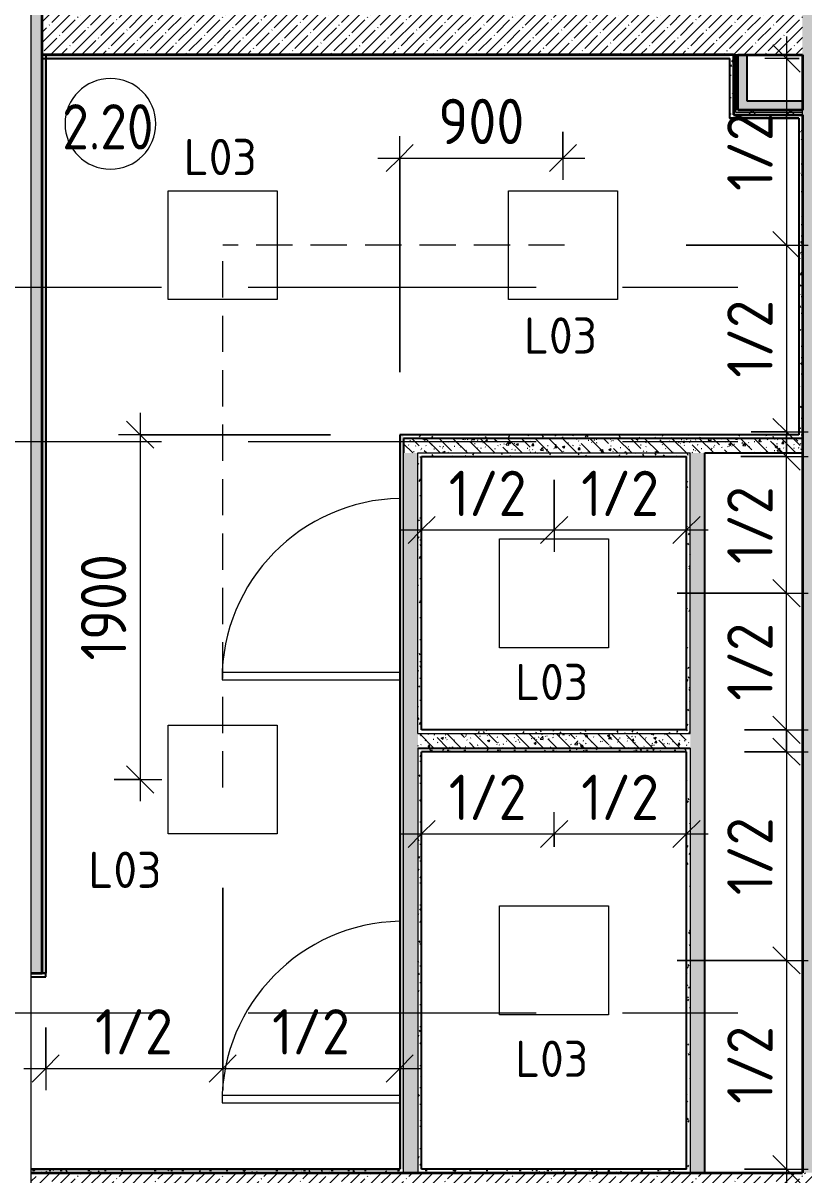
# Model space of a CAD drawing. Header units: millimetres. Extents: x 81094 to 272713, y -8553 to 29000.
# Drawn here: x 84865 to 89169, y 17257 to 23605 of the extents above; entities that cross this region are included whole.
import ezdxf

# ---------------------------------------------------------------- set-up
doc = ezdxf.new("R2010")
doc.units = ezdxf.units.MM
doc.linetypes.add('ADSK_Штрих_ш2 п1', pattern=[300, 200, -100])
doc.linetypes.add('Осевая', pattern=[3175, 635, -476.25, 1587.5, -476.25])
for name, color, linetype, lineweight in [('A-ANNO-DIMS', 7, 'Continuous', 9), ('A-ANNO-DIMS-100', 7, 'Continuous', 9), ('A-AREA-IDEN', 7, 'Continuous', 9), ('A-DETL-1', 7, 'ADSK_Штрих_ш2 п1', 9), ('A-DETL-GENF', 7, 'Continuous', 9), ('A-DOOR', 7, 'Continuous', 9), ('A-DOOR-1', 7, 'Continuous', 13), ('A-WALL', 7, 'Continuous', 9), ('E-LITE-EQPM-IDEN', 7, 'Continuous', 9), ('I-WALL', 7, 'Continuous', 9), ('Оси', 7, 'Continuous', 9), ('Оси-2', 7, 'Осевая', 9)]:
    doc.layers.add(name, color=color, linetype=linetype, lineweight=lineweight)
for name, color, linetype, lineweight, true_color in [('A-ANNO-NOTE', 1, 'Continuous', 9, 0xff0000), ('A-WALL-1', 7, 'Continuous', 35, 0x3c3c3c), ('A-WALL-3', 7, 'Continuous', 25, 0x3c3c3c), ('A-WALL-FNSH-2', 7, 'Continuous', 13, 0x3c3c3c)]:
    doc.layers.add(name, color=color, linetype=linetype, lineweight=lineweight, true_color=true_color)
doc.styles.add('GOST Common', font='GOST_Common.ttf', dxfattribs={"height": 200})
doc.styles.add('GOST Common_1', font='GOST_Common.ttf', dxfattribs={"width": 0.9, "height": 250})
doc.styles.add('ISOCPEUR', font='isocpeur.ttf', dxfattribs={"width": 0.9, "height": 250})
doc.dimstyles.new('ISO-2_5_0_9К_БОЛЬШОЙ', dxfattribs={"dimscale": 304.8, "dimtxt": 248.995294, "dimasz": 0.492126, "dimexe": 0.393701, "dimexo": 0.984252, "dimgap": 0, "dimtad": 1, "dimdec": 0, "dimrnd": 10, "dimzin": 0, "dimdsep": 46, "dimtxsty": 'ISOCPEUR', "dimblk1": 'OBLIQUE', "dimblk2": 'OBLIQUE', "dimsah": 1, "dimcen": 0.09, "dimdle": 0.393701, "dimazin": 0, "dimtfac": 1, "dimtdec": 4, "dimtix": 1, "dimtmove": 0, "dimatfit": 3, "dimfxl": 1, "dimtvp": 1, "dimtolj": 1, "dimtzin": 0, "dimarcsym": 2})
pattern_1 = [(45, (0, 0), (-57.024626, 57.024626), []), (45, (57.025, 0), (-57.024626, 57.024626), [100.806, -20.161, 3.353, -16.808])]
pattern_2 = [(135, (0, 0), (-75.43415, -75.43415), [106.68, -17.78, 3.556, -17.78]), (135, (0, 75.39), (-75.43415, -75.43415), []), (50, (0, 0), (127.52922, -11.15758), [13.335, -146.685]), (355, (0, 0), (-24.66966, 133.74002), [10.668, -117.348]), (100.451, (10.63, -0.93), (102.85973, 122.58178), [11.333, -124.663]), (46.184, (0, 35.56), (189.75516, -29.43036), [20.002, -220.027]), (96.636, (15.81, 33.1), (166.1822, 173.1996), [17, -186.995]), (351.184, (0, 35.56), (166.18393, 173.19757), [16.002, -176.022]), (21, (17.78, 26.67), (106.13027, -71.58603), [13.335, -146.685]), (326, (17.78, 26.67), (43.26188, 128.93175), [10.668, -117.348]), (71.451, (26.62, 20.7), (149.39198, 57.34505), [11.333, -124.663]), (37.5, (0, 0), (2.162228, 59.188357), [3.353, -112.573, 3.353, -115.773, -117.792]), (37.5, (0, 0), (2.162228, 59.188357), [-235.052, 3.353, -114.44]), (7.5, (0, 0), (46.773857, 70.126152), [3.353, -64.567, 3.353, -109.906, -44.894]), (7.5, (0, 0), (46.773857, 70.126152), [-181.178, 3.353, -41.542]), (327.5, (-39.65, 0), (94.913671, -4.010093), [3.353, -41.097, 3.353, -135.331, -184.023]), (327.5, (-39.65, 0), (94.913671, -4.010093), [-183.134, 3.353, -180.67]), (317.5, (-57.43, 0), (103.69057, 17.79882), [3.353, -54.432, 3.353, -88.748, -130.683]), (317.5, (-57.43, 0), (103.69057, 17.79882), [-149.885, 3.353, -127.33])]
pattern_3 = [(0, (0, 0), (121.92, 30.48), [10.058, -81.382, 10.058, -81.382, -487.68]), (0, (0, 0), (121.92, 30.48), [-182.88, 10.058, -172.822, 10.058, -81.382, -213.36]), (0, (0, 0), (121.92, 30.48), [-457.2, 10.058, -50.902, 10.058, -142.342]), (120, (45.72, 15.24), (-87.356454, 90.345817), [10.058, -81.382, 10.058, -81.382, -487.68]), (120, (45.72, 15.24), (-87.356454, 90.345817), [-182.88, 10.058, -172.822, 10.058, -81.382, -213.36]), (120, (45.72, 15.24), (-87.356454, 90.345817), [-457.2, 10.058, -50.902, 10.058, -142.342]), (240, (60.96, 76.2), (-34.563546, -120.825817), [10.058, -81.382, 10.058, -81.382, -487.68]), (240, (60.96, 76.2), (-34.563546, -120.825817), [-182.88, 10.058, -172.822, 10.058, -81.382, -213.36]), (240, (60.96, 76.2), (-34.563546, -120.825817), [-457.2, 10.058, -50.902, 10.058, -142.342])]
pattern_4 = [(45, (0, 0), (-106.06602, 106.06602), []), (135, (0, 0), (-106.06602, -106.06602), [])]

# ---------------------------------------------------------------- blocks, each defined once
blk = doc.blocks.new('110_Дверь_СКБ_1Ст_Внутренняя1 - Д-3 _п_ 1100x2100h_много всего-32422909-План расстановки осветительного оборудования 2 этажа в осях 23-33')
at = {"layer": 'A-DOOR'}
blk.add_arc((-487.5, 40), 1000, 1.14919, 90, dxfattribs=at)
at = {"layer": 'A-DOOR-1'}
for p, q in [((-487.5, 1040), (-487.5, 60)), ((-447.5, 1040), (-487.5, 1040)), ((-447.5, 60), (-447.5, 1040))]:
    blk.add_line(p, q, dxfattribs=at)
blk = doc.blocks.new('DET_L_Линия разрыва - М100-30654842-План расстановки осветительного оборудования 2 этажа в осях 23-33')
at = {"layer": 'A-DETL-GENF'}
blk.add_line((11739.9, 0), (0, 0), dxfattribs=at)
blk = doc.blocks.new('DIMBLOCK82-План расстановки осветительного оборудования 2 этажа в осях 23-33')
at = {"layer": 'A-ANNO-DIMS-100'}
for p, q in [((87791.7, 21088.3), (87791.7, 20691.5)), ((87791.7, 20811.5), (87791.7, 21088.3)), ((87061.7, 20617.5), (87061.7, 20931.5)), ((86941.7, 20811.5), (87791.7, 20811.5)), ((87061.7, 20811.5), (87061.7, 20617.5))]:
    blk.add_line(p, q, dxfattribs=at)
at = {"layer": 'A-ANNO-DIMS-100', "lineweight": 20}
for p, q in [((87061.7, 20811.5), (87136.7, 20886.5)), ((87791.7, 20811.5), (87866.7, 20886.5)), ((87061.7, 20811.5), (86986.7, 20736.5)), ((87791.7, 20811.5), (87716.7, 20736.5))]:
    blk.add_line(p, q, dxfattribs=at)
at = {"layer": 'A-ANNO-DIMS-100', "color": 0, "insert": (87211.2, 21138.1), "char_height": 250, "width": 517.144, "attachment_point": 1, "line_spacing_factor": 1.149209, "style": 'ISOCPEUR'}
blk.add_mtext('1/2', dxfattribs=at)
blk = doc.blocks.new('_Oblique')
at = {"color": 0, "linetype": 'ByBlock', "lineweight": -2}
blk.add_line((-0.5, -0.5), (0.5, 0.5), dxfattribs=at)
blk = doc.blocks.new('DIMBLOCK83-План расстановки осветительного оборудования 2 этажа в осях 23-33')
at = {"layer": 'A-ANNO-DIMS-100'}
for p, q in [((87791.7, 21088.3), (87791.7, 20691.5)), ((87791.7, 20811.5), (87791.7, 21088.3)), ((88521.7, 20617.5), (88521.7, 20931.5)), ((87791.7, 20811.5), (88641.7, 20811.5)), ((88521.7, 20811.5), (88521.7, 20617.5))]:
    blk.add_line(p, q, dxfattribs=at)
at = {"layer": 'A-ANNO-DIMS-100', "lineweight": 20}
for p, q in [((87791.7, 20811.5), (87866.7, 20886.5)), ((88521.7, 20811.5), (88596.7, 20886.5)), ((87791.7, 20811.5), (87716.7, 20736.5)), ((88521.7, 20811.5), (88446.7, 20736.5))]:
    blk.add_line(p, q, dxfattribs=at)
at = {"layer": 'A-ANNO-DIMS-100', "color": 0, "insert": (87941.2, 21138.1), "char_height": 250, "width": 517.144, "attachment_point": 1, "line_spacing_factor": 1.149209, "style": 'ISOCPEUR'}
blk.add_mtext('1/2', dxfattribs=at)
blk = doc.blocks.new('DIMBLOCK84-План расстановки осветительного оборудования 2 этажа в осях 23-33')
at = {"layer": 'A-ANNO-DIMS-100', "lineweight": 20}
for p, q in [((89072.7, 20462.9), (88997.7, 20537.9)), ((89072.7, 20462.9), (89147.7, 20387.9)), ((89072.7, 19710), (88997.7, 19785)), ((89072.7, 19710), (89147.7, 19635))]:
    blk.add_line(p, q, dxfattribs=at)
at = {"layer": 'A-ANNO-DIMS-100'}
for p, q in [((88470, 20462.9), (89192.7, 20462.9)), ((89072.7, 20462.9), (88470, 20462.9)), ((89072.7, 19590), (89072.7, 20462.9)), ((88841.7, 19710), (89192.7, 19710)), ((89072.7, 19710), (88841.7, 19710))]:
    blk.add_line(p, q, dxfattribs=at)
at = {"layer": 'A-ANNO-DIMS-100', "color": 0, "insert": (88746, 19871), "char_height": 250, "width": 517.144, "attachment_point": 1, "rotation": 90, "line_spacing_factor": 1.149209, "style": 'ISOCPEUR'}
blk.add_mtext('1/2', dxfattribs=at)
blk = doc.blocks.new('DIMBLOCK85-План расстановки осветительного оборудования 2 этажа в осях 23-33')
at = {"layer": 'A-ANNO-DIMS-100'}
for p, q in [((89072.7, 20462.9), (89072.7, 21335.8)), ((88821.7, 21215.8), (89192.7, 21215.8)), ((89072.7, 21215.8), (88821.7, 21215.8)), ((88470, 20462.9), (89192.7, 20462.9)), ((89072.7, 20462.9), (88470, 20462.9))]:
    blk.add_line(p, q, dxfattribs=at)
at = {"layer": 'A-ANNO-DIMS-100', "lineweight": 20}
for p, q in [((89072.7, 21215.8), (88997.7, 21290.8)), ((89072.7, 21215.8), (89147.7, 21140.8)), ((89072.7, 20462.9), (88997.7, 20537.9)), ((89072.7, 20462.9), (89147.7, 20387.9))]:
    blk.add_line(p, q, dxfattribs=at)
at = {"layer": 'A-ANNO-DIMS-100', "color": 0, "insert": (88746, 20623.9), "char_height": 250, "width": 517.144, "attachment_point": 1, "rotation": 90, "line_spacing_factor": 1.149209, "style": 'ISOCPEUR'}
blk.add_mtext('1/2', dxfattribs=at)
blk = doc.blocks.new('DIMBLOCK86-План расстановки осветительного оборудования 2 этажа в осях 23-33')
at = {"layer": 'A-ANNO-DIMS-100'}
for p, q in [((87061.7, 18942.7), (87061.7, 19256.6)), ((87791.7, 19065.4), (87791.7, 19256.6)), ((86941.7, 19136.6), (87791.7, 19136.6)), ((87061.7, 19136.6), (87061.7, 18942.7)), ((87791.7, 19136.6), (87791.7, 19065.4))]:
    blk.add_line(p, q, dxfattribs=at)
at = {"layer": 'A-ANNO-DIMS-100', "lineweight": 20}
for p, q in [((87061.7, 19136.6), (87136.7, 19211.6)), ((87791.7, 19136.6), (87866.7, 19211.6)), ((87061.7, 19136.6), (86986.7, 19061.6)), ((87791.7, 19136.6), (87716.7, 19061.6))]:
    blk.add_line(p, q, dxfattribs=at)
at = {"layer": 'A-ANNO-DIMS-100', "color": 0, "insert": (87211.2, 19463.2), "char_height": 250, "width": 517.144, "attachment_point": 1, "line_spacing_factor": 1.149209, "style": 'ISOCPEUR'}
blk.add_mtext('1/2', dxfattribs=at)
blk = doc.blocks.new('DIMBLOCK87-План расстановки осветительного оборудования 2 этажа в осях 23-33')
at = {"layer": 'A-ANNO-DIMS-100'}
for p, q in [((87791.7, 19065.4), (87791.7, 19256.6)), ((88521.7, 18942.7), (88521.7, 19256.6)), ((87791.7, 19136.6), (88641.7, 19136.6)), ((87791.7, 19136.6), (87791.7, 19065.4)), ((88521.7, 19136.6), (88521.7, 18942.7))]:
    blk.add_line(p, q, dxfattribs=at)
at = {"layer": 'A-ANNO-DIMS-100', "lineweight": 20}
for p, q in [((87791.7, 19136.6), (87866.7, 19211.6)), ((88521.7, 19136.6), (88596.7, 19211.6)), ((87791.7, 19136.6), (87716.7, 19061.6)), ((88521.7, 19136.6), (88446.7, 19061.6))]:
    blk.add_line(p, q, dxfattribs=at)
at = {"layer": 'A-ANNO-DIMS-100', "color": 0, "insert": (87941.2, 19463.2), "char_height": 250, "width": 517.144, "attachment_point": 1, "line_spacing_factor": 1.149209, "style": 'ISOCPEUR'}
blk.add_mtext('1/2', dxfattribs=at)
blk = doc.blocks.new('DIMBLOCK88-План расстановки осветительного оборудования 2 этажа в осях 23-33')
at = {"layer": 'A-ANNO-DIMS-100'}
for p, q in [((89072.7, 19710), (89072.7, 18440)), ((88841.7, 19590), (89192.7, 19590)), ((89072.7, 19590), (88841.7, 19590)), ((88470, 18440), (89192.7, 18440)), ((89072.7, 18440), (88470, 18440))]:
    blk.add_line(p, q, dxfattribs=at)
at = {"layer": 'A-ANNO-DIMS-100', "lineweight": 20}
for p, q in [((89072.7, 19590), (88997.7, 19665)), ((89072.7, 19590), (89147.7, 19515)), ((89072.7, 18440), (88997.7, 18515)), ((89072.7, 18440), (89147.7, 18365))]:
    blk.add_line(p, q, dxfattribs=at)
at = {"layer": 'A-ANNO-DIMS-100', "color": 0, "insert": (88746, 18799.5), "char_height": 250, "width": 517.144, "attachment_point": 1, "rotation": 90, "line_spacing_factor": 1.149209, "style": 'ISOCPEUR'}
blk.add_mtext('1/2', dxfattribs=at)
blk = doc.blocks.new('DIMBLOCK89-План расстановки осветительного оборудования 2 этажа в осях 23-33')
at = {"layer": 'A-ANNO-DIMS-100', "lineweight": 20}
for p, q in [((89072.7, 18440), (88997.7, 18515)), ((89072.7, 18440), (89147.7, 18365)), ((89072.7, 17290), (88997.7, 17365)), ((89072.7, 17290), (89147.7, 17215))]:
    blk.add_line(p, q, dxfattribs=at)
at = {"layer": 'A-ANNO-DIMS-100'}
for p, q in [((88470, 18440), (89192.7, 18440)), ((89072.7, 18440), (88470, 18440)), ((89072.7, 18440), (89072.7, 17170)), ((88841.7, 17290), (89192.7, 17290)), ((89072.7, 17290), (88841.7, 17290))]:
    blk.add_line(p, q, dxfattribs=at)
at = {"layer": 'A-ANNO-DIMS-100', "color": 0, "insert": (88746, 17649.5), "char_height": 250, "width": 517.144, "attachment_point": 1, "rotation": 90, "line_spacing_factor": 1.149209, "style": 'ISOCPEUR'}
blk.add_mtext('1/2', dxfattribs=at)
blk = doc.blocks.new('DIMBLOCK90-План расстановки осветительного оборудования 2 этажа в осях 23-33')
at = {"layer": 'A-ANNO-DIMS-100'}
for p, q in [((89072.7, 23530.1), (89072.7, 22381)), ((89142, 23410.1), (88952.7, 23410.1)), ((89072.7, 23410.1), (89142, 23410.1)), ((88519, 22381), (89192.7, 22381)), ((89072.7, 22381), (88519, 22381))]:
    blk.add_line(p, q, dxfattribs=at)
at = {"layer": 'A-ANNO-DIMS-100', "lineweight": 20}
for p, q in [((89072.7, 23410.1), (88997.7, 23485.1)), ((89072.7, 23410.1), (89147.7, 23335.1)), ((89072.7, 22381), (88997.7, 22456)), ((89072.7, 22381), (89147.7, 22306))]:
    blk.add_line(p, q, dxfattribs=at)
at = {"layer": 'A-ANNO-DIMS-100', "color": 0, "insert": (88746, 22680.1), "char_height": 250, "width": 517.144, "attachment_point": 1, "rotation": 90, "line_spacing_factor": 1.149209, "style": 'ISOCPEUR'}
blk.add_mtext('1/2', dxfattribs=at)
blk = doc.blocks.new('DIMBLOCK91-План расстановки осветительного оборудования 2 этажа в осях 23-33')
at = {"layer": 'A-ANNO-DIMS-100', "lineweight": 20}
for p, q in [((89072.7, 22381), (88997.7, 22456)), ((89072.7, 22381), (89147.7, 22306)), ((89072.7, 21351.8), (88997.7, 21426.8)), ((89072.7, 21351.8), (89147.7, 21276.8))]:
    blk.add_line(p, q, dxfattribs=at)
at = {"layer": 'A-ANNO-DIMS-100'}
for p, q in [((88519, 22381), (89192.7, 22381)), ((89072.7, 22381), (88519, 22381)), ((89072.7, 22381), (89072.7, 21231.8)), ((88878.7, 21351.8), (89192.7, 21351.8)), ((89072.7, 21351.8), (88878.7, 21351.8))]:
    blk.add_line(p, q, dxfattribs=at)
at = {"layer": 'A-ANNO-DIMS-100', "color": 0, "insert": (88746, 21650.9), "char_height": 250, "width": 517.144, "attachment_point": 1, "rotation": 90, "line_spacing_factor": 1.149209, "style": 'ISOCPEUR'}
blk.add_mtext('1/2', dxfattribs=at)
blk = doc.blocks.new('DIMBLOCK92-План расстановки осветительного оборудования 2 этажа в осях 23-33')
at = {"layer": 'A-ANNO-DIMS-100'}
for p, q in [((85965.4, 18839.3), (85965.4, 17724.7)), ((85965.4, 17844.7), (85965.4, 18839.3)), ((84990, 18070), (84990, 17724.7)), ((84990, 17844.7), (84990, 18070)), ((84870, 17844.7), (85965.4, 17844.7))]:
    blk.add_line(p, q, dxfattribs=at)
at = {"layer": 'A-ANNO-DIMS-100', "lineweight": 20}
for p, q in [((84990, 17844.7), (85065, 17919.7)), ((85965.4, 17844.7), (86040.4, 17919.7)), ((84990, 17844.7), (84915, 17769.7)), ((85965.4, 17844.7), (85890.4, 17769.7))]:
    blk.add_line(p, q, dxfattribs=at)
at = {"layer": 'A-ANNO-DIMS-100', "color": 0, "insert": (85262.2, 18171.3), "char_height": 250, "width": 517.144, "attachment_point": 1, "line_spacing_factor": 1.149209, "style": 'ISOCPEUR'}
blk.add_mtext('1/2', dxfattribs=at)
blk = doc.blocks.new('DIMBLOCK93-План расстановки осветительного оборудования 2 этажа в осях 23-33')
at = {"layer": 'A-ANNO-DIMS-100'}
for p, q in [((85965.4, 18839.3), (85965.4, 17724.7)), ((85965.4, 17844.7), (85965.4, 18839.3)), ((86940.7, 17941.5), (86940.7, 17724.7)), ((86940.7, 17844.7), (86940.7, 17941.5)), ((85965.4, 17844.7), (87060.7, 17844.7))]:
    blk.add_line(p, q, dxfattribs=at)
at = {"layer": 'A-ANNO-DIMS-100', "lineweight": 20}
for p, q in [((85965.4, 17844.7), (86040.4, 17919.7)), ((86940.7, 17844.7), (87015.7, 17919.7)), ((85965.4, 17844.7), (85890.4, 17769.7)), ((86940.7, 17844.7), (86865.7, 17769.7))]:
    blk.add_line(p, q, dxfattribs=at)
at = {"layer": 'A-ANNO-DIMS-100', "color": 0, "insert": (86237.6, 18171.3), "char_height": 250, "width": 517.144, "attachment_point": 1, "line_spacing_factor": 1.149209, "style": 'ISOCPEUR'}
blk.add_mtext('1/2', dxfattribs=at)
blk = doc.blocks.new('DIMBLOCK94-План расстановки осветительного оборудования 2 этажа в осях 23-33')
at = {"layer": 'A-ANNO-DIMS-100'}
for p, q in [((85510.5, 21456.8), (85510.5, 19316.8)), ((86558.7, 21336.8), (85390.5, 21336.8)), ((85510.5, 21336.8), (86558.7, 21336.8)), ((85367.9, 19436.8), (85630.5, 19436.8)), ((85510.5, 19436.8), (85367.9, 19436.8))]:
    blk.add_line(p, q, dxfattribs=at)
at = {"layer": 'A-ANNO-DIMS-100', "lineweight": 20}
for p, q in [((85510.5, 21336.8), (85435.5, 21411.8)), ((85510.5, 21336.8), (85585.5, 21261.8)), ((85510.5, 19436.8), (85435.5, 19511.8)), ((85510.5, 19436.8), (85585.5, 19361.8))]:
    blk.add_line(p, q, dxfattribs=at)
at = {"layer": 'A-ANNO-DIMS-100', "color": 0, "insert": (85183.9, 20092.4), "char_height": 250, "width": 706.764, "attachment_point": 1, "rotation": 90, "line_spacing_factor": 1.149209, "style": 'ISOCPEUR'}
blk.add_mtext('1900', dxfattribs=at)
blk = doc.blocks.new('DIMBLOCK95-План расстановки осветительного оборудования 2 этажа в осях 23-33')
at = {"layer": 'A-ANNO-DIMS-100'}
for p, q in [((86940.7, 21681.8), (86940.7, 22981.3)), ((87840.7, 23006.4), (87840.7, 22741.3)), ((87840.7, 22861.3), (87840.7, 23006.4)), ((86820.7, 22861.3), (87960.7, 22861.3)), ((86940.7, 22861.3), (86940.7, 21681.8))]:
    blk.add_line(p, q, dxfattribs=at)
at = {"layer": 'A-ANNO-DIMS-100', "lineweight": 20}
for p, q in [((86940.7, 22861.3), (87015.7, 22936.3)), ((87840.7, 22861.3), (87915.7, 22936.3)), ((86940.7, 22861.3), (86865.7, 22786.3)), ((87840.7, 22861.3), (87765.7, 22786.3))]:
    blk.add_line(p, q, dxfattribs=at)
at = {"layer": 'A-ANNO-DIMS-100', "color": 0, "insert": (87153.7, 23187.9), "char_height": 250, "width": 568.858, "attachment_point": 1, "line_spacing_factor": 1.149209, "style": 'ISOCPEUR'}
blk.add_mtext('900', dxfattribs=at)
blk = doc.blocks.new('Марка_Помещения - Номер-25198446-План расстановки осветительного оборудования 2 этажа в осях 23-33')
at = {"layer": 'A-AREA-IDEN'}
for start, end in [(360, 180), (180, 360)]:
    blk.add_arc((0, 0), 2.5, start, end, dxfattribs=at)

msp = doc.modelspace()

# ---------------------------------------------------------------- hatches: boundary and pattern name
at = {"layer": 'I-WALL'}
h = msp.add_hatch(dxfattribs=at)
h.set_pattern_fill('FP_2', color=256, style=0, pattern_type=2)
h.set_pattern_definition(pattern_1)
h.paths.add_polyline_path([(84910.7, 18370), (84970, 18370), (84970, 27100), (84910.7, 27100), (84910.7, 18654.3)])
h = msp.add_hatch(dxfattribs=at)
h.set_pattern_fill('FP_2', color=256, style=0, pattern_type=2)
h.set_pattern_definition(pattern_1)
h.paths.add_polyline_path([(89160, 17270), (89410, 17270), (89410, 27100), (89160, 27100), (89160, 18654.3)])
h = msp.add_hatch(dxfattribs=at)
h.set_pattern_fill('FP_2', color=256, style=0, pattern_type=2)
h.set_pattern_definition(pattern_1)
h.paths.add_polyline_path([(88780, 23430), (89160, 23430), (89160, 23680), (84970, 23680), (84970, 23430), (88760, 23430)])
h = msp.add_hatch(dxfattribs=at)
h.set_pattern_fill('FP_19', color=256, style=0, pattern_type=2)
h.set_pattern_definition(pattern_3)
h.paths.add_polyline_path([(88760, 23410), (88760, 23430), (84970, 23430), (84970, 23410), (88455, 23410)])
h = msp.add_hatch(dxfattribs=at)
h.set_pattern_fill('FP_19', color=256, style=0, pattern_type=2)
h.set_pattern_definition(pattern_3)
h.paths.add_polyline_path([(84970, 18370), (84990, 18370), (84990, 23430), (84970, 23430), (84970, 18654.3)])
h = msp.add_hatch(dxfattribs=at)
h.set_pattern_fill('FP_19', color=256, style=0, pattern_type=2)
h.set_pattern_definition(pattern_3)
h.paths.add_polyline_path([(88780, 23080), (88780, 23430), (88760, 23430), (88760, 23080)])
h = msp.add_hatch(dxfattribs=at)
h.set_pattern_fill('FP_28', color=256, style=0, pattern_type=2)
h.set_pattern_definition(pattern_4)
h.paths.add_polyline_path([(88792.5, 23100), (88792.5, 23430), (88780, 23430), (88780, 23100)])
h = msp.add_hatch(dxfattribs=at)
h.set_pattern_fill('FP_28', color=256, style=0, pattern_type=2)
h.set_pattern_definition(pattern_4)
h.paths.add_polyline_path([(88805, 23112.5), (88805, 23430), (88792.5, 23430), (88792.5, 23112.5)])
for points in [[(88855, 23125), (88855, 23430), (88805, 23430), (88805, 23125)], [(88855, 23125), (89160, 23125), (89160, 23175), (88855, 23175)]]:
    msp.add_hatch(color=256, dxfattribs=at).paths.add_polyline_path(points)
h = msp.add_hatch(dxfattribs=at)
h.set_pattern_fill('FP_28', color=256, style=0, pattern_type=2)
h.set_pattern_definition(pattern_4)
h.paths.add_polyline_path([(88805, 23100), (89160, 23100), (89160, 23112.5), (88792.5, 23112.5), (88792.5, 23100)])
h = msp.add_hatch(dxfattribs=at)
h.set_pattern_fill('FP_28', color=256, style=0, pattern_type=2)
h.set_pattern_definition(pattern_4)
h.paths.add_polyline_path([(88805, 23112.5), (89160, 23112.5), (89160, 23125), (88805, 23125)])
h = msp.add_hatch(dxfattribs=at)
h.set_pattern_fill('FP_19', color=256, style=0, pattern_type=2)
h.set_pattern_definition(pattern_3)
h.paths.add_polyline_path([(89127, 23080), (89140, 23080), (89140, 23100), (88780, 23100), (88780, 23080), (89101.5, 23080)])
h = msp.add_hatch(dxfattribs=at)
h.set_pattern_fill('FP_19', color=256, style=0, pattern_type=2)
h.set_pattern_definition(pattern_3)
h.paths.add_polyline_path([(89140, 21335.8), (89160, 21335.8), (89160, 23100), (89140, 23100), (89140, 21336.8)])
h = msp.add_hatch(dxfattribs=at)
h.set_pattern_fill('FP_19', color=256, style=0, pattern_type=2)
h.set_pattern_definition(pattern_3)
h.paths.add_polyline_path([(86961.7, 17290), (86961.7, 21335.8), (86941.7, 21335.8), (86941.7, 17290)])
h = msp.add_hatch(dxfattribs=at)
h.set_pattern_fill('FP_19', color=256, style=0, pattern_type=2)
h.set_pattern_definition(pattern_3)
h.paths.add_polyline_path([(89160, 21315.8), (89160, 21335.8), (86961.7, 21335.8), (86961.7, 21315.8), (87162.1, 21315.8)])
h = msp.add_hatch(dxfattribs=at)
h.set_pattern_fill('FP_8', color=256, style=0, pattern_type=2)
h.set_pattern_definition(pattern_2)
h.paths.add_polyline_path([(89160, 21235.8), (89160, 21315.8), (86961.7, 21315.8), (86961.7, 21235.8), (88621.7, 21235.8)])
h = msp.add_hatch(dxfattribs=at)
h.set_pattern_fill('FP_8', color=256, style=0, pattern_type=2)
h.set_pattern_definition(pattern_2)
h.paths.add_polyline_path([(87041.7, 17270), (87041.7, 21235.8), (86961.7, 21235.8), (86961.7, 17270)])
h = msp.add_hatch(dxfattribs=at)
h.set_pattern_fill('FP_19', color=256, style=0, pattern_type=2)
h.set_pattern_definition(pattern_3)
h.paths.add_polyline_path([(87041.7, 19690), (87061.7, 19690), (87061.7, 21235.8), (87041.7, 21235.8), (87041.7, 20741)])
h = msp.add_hatch(dxfattribs=at)
h.set_pattern_fill('FP_19', color=256, style=0, pattern_type=2)
h.set_pattern_definition(pattern_3)
h.paths.add_polyline_path([(88520.7, 21215.8), (88521.7, 21215.8), (88521.7, 21235.8), (87061.7, 21235.8), (87061.7, 21215.8), (87162.1, 21215.8)])
h = msp.add_hatch(dxfattribs=at)
h.set_pattern_fill('FP_19', color=256, style=0, pattern_type=2)
h.set_pattern_definition(pattern_3)
h.paths.add_polyline_path([(88521.7, 19710), (88541.7, 19710), (88541.7, 21235.8), (88521.7, 21235.8), (88521.7, 19711)])
h = msp.add_hatch(dxfattribs=at)
h.set_pattern_fill('FP_8', color=256, style=0, pattern_type=2)
h.set_pattern_definition(pattern_2)
h.paths.add_polyline_path([(88621.7, 16180), (88621.7, 17050), (88541.7, 17050), (88541.7, 16180)])
h.paths.add_polyline_path([(88541.7, 17270), (88621.7, 17270), (88621.7, 21235.8), (88541.7, 21235.8), (88541.7, 17290)])
h = msp.add_hatch(dxfattribs=at)
h.set_pattern_fill('FP_8', color=256, style=0, pattern_type=2)
h.set_pattern_definition(pattern_2)
h.paths.add_polyline_path([(88541.7, 19610), (88541.7, 19690), (87041.7, 19690), (87041.7, 19610), (87162.1, 19610)])
h = msp.add_hatch(dxfattribs=at)
h.set_pattern_fill('FP_19', color=256, style=0, pattern_type=2)
h.set_pattern_definition(pattern_3)
h.paths.add_polyline_path([(88541.7, 19690), (88541.7, 19710), (87061.7, 19710), (87061.7, 19690), (87162.1, 19690)])
h = msp.add_hatch(dxfattribs=at)
h.set_pattern_fill('FP_19', color=256, style=0, pattern_type=2)
h.set_pattern_definition(pattern_3)
h.paths.add_polyline_path([(88521.7, 19590), (88541.7, 19590), (88541.7, 19610), (87041.7, 19610), (87041.7, 19590), (88520.7, 19590)])
h = msp.add_hatch(dxfattribs=at)
h.set_pattern_fill('FP_19', color=256, style=0, pattern_type=2)
h.set_pattern_definition(pattern_3)
h.paths.add_polyline_path([(87041.7, 17270), (87061.7, 17270), (87061.7, 19590), (87041.7, 19590), (87041.7, 18654.3)])
h = msp.add_hatch(dxfattribs=at)
h.set_pattern_fill('FP_19', color=256, style=0, pattern_type=2)
h.set_pattern_definition(pattern_3)
h.paths.add_polyline_path([(88541.7, 17290), (88541.7, 19590), (88521.7, 19590), (88521.7, 17290)])
h = msp.add_hatch(dxfattribs=at)
h.set_pattern_fill('FP_19', color=256, style=0, pattern_type=2)
h.set_pattern_definition(pattern_3)
h.paths.add_polyline_path([(84991, 18349.5), (84990, 18369.5), (84910.7, 18369.5), (84910.7, 18349.5), (84990, 18349.5)])
h = msp.add_hatch(dxfattribs=at)
h.set_pattern_fill('FP_19', color=256, style=0, pattern_type=2)
h.set_pattern_definition(pattern_3)
h.paths.add_polyline_path([(86490, 17270), (86961.7, 17270), (86961.7, 17290), (84910.7, 17290), (84910.7, 17270), (85869.1, 17270)])
h = msp.add_hatch(dxfattribs=at)
h.set_pattern_fill('FP_2', color=256, style=0, pattern_type=2)
h.set_pattern_definition(pattern_1)
h.paths.add_polyline_path([(84910.7, 16080), (84970, 16080), (84970, 17270), (84910.7, 17270), (84910.7, 16094.6)])
h = msp.add_hatch(dxfattribs=at)
h.set_pattern_fill('FP_2', color=256, style=0, pattern_type=2)
h.set_pattern_definition(pattern_1)
h.paths.add_polyline_path([(86270, 17050), (86490, 17050), (86490, 17270), (84970, 17270), (84970, 17050), (85869.1, 17050)])
h = msp.add_hatch(dxfattribs=at)
h.set_pattern_fill('FP_2', color=256, style=0, pattern_type=2)
h.set_pattern_definition(pattern_1)
h.paths.add_polyline_path([(92810, 17050), (92810, 17270), (86490, 17270), (86490, 17050), (90990.7, 17050)])
h = msp.add_hatch(dxfattribs=at)
h.set_pattern_fill('FP_19', color=256, style=0, pattern_type=2)
h.set_pattern_definition(pattern_3)
h.paths.add_polyline_path([(88541.7, 17270), (88541.7, 17290), (87061.7, 17290), (87061.7, 17270), (87162.1, 17270)])

# ---------------------------------------------------------------- linework, layer by layer
at = {"layer": 'A-ANNO-NOTE'}
for p, q in [((85665.4, 22681), (86265.4, 22681)), ((85665.4, 22081), (85665.4, 22681)), ((86265.4, 22681), (86265.4, 22081)), ((87540.7, 22681), (88140.7, 22681)), ((87540.7, 22081), (87540.7, 22681)), ((88140.7, 22681), (88140.7, 22081)), ((86265.4, 22081), (85665.4, 22081)), ((88140.7, 22081), (87540.7, 22081)), ((87491.7, 20762.9), (88091.7, 20762.9)), ((87491.7, 20162.9), (87491.7, 20762.9)), ((88091.7, 20762.9), (88091.7, 20162.9)), ((88091.7, 20162.9), (87491.7, 20162.9)), ((85665.4, 19736.8), (86265.4, 19736.8)), ((85665.4, 19136.8), (85665.4, 19736.8)), ((86265.4, 19736.8), (86265.4, 19136.8)), ((86265.4, 19136.8), (85665.4, 19136.8)), ((87491.7, 18740), (88091.7, 18740)), ((87491.7, 18140), (87491.7, 18740)), ((88091.7, 18740), (88091.7, 18140)), ((88091.7, 18140), (87491.7, 18140))]:
    msp.add_line(p, q, dxfattribs=at)
at = {"layer": 'A-DETL-1'}
for p in [(85965.4, 19392.5), (87850, 22381)]:
    msp.add_line(p, (85965.4, 22381), dxfattribs=at)
at = {"layer": 'A-WALL'}
for p, q in [((88805, 23430), (88780, 23430)), ((88792.5, 23112.5), (88792.5, 23430)), ((89160, 23112.5), (88792.5, 23112.5)), ((89160, 23100), (89160, 23125)), ((86961.7, 17270), (86961.7, 21235.8)), ((87041.7, 21235.8), (88541.7, 21235.8)), ((87041.7, 19690), (87041.7, 21235.8)), ((88541.7, 19690), (88541.7, 21235.8)), ((87041.7, 19690), (88541.7, 19690)), ((87041.7, 19610), (87041.7, 17270)), ((88541.7, 19610), (88541.7, 17270))]:
    msp.add_line(p, q, dxfattribs=at)
at = {"layer": 'A-WALL-1'}
for p, q in [((84970, 18370), (84970, 26850)), ((88780, 23430), (84970, 23430)), ((88780, 23430), (88780, 23100)), ((88805, 23430), (89160, 23430)), ((88805, 23125), (88805, 23430)), ((89160, 23430), (89160, 23125)), ((89160, 23125), (88805, 23125)), ((88780, 23100), (89160, 23100)), ((89160, 23100), (89160, 17270)), ((84910.7, 18370), (84970, 18370)), ((84910.7, 17270), (89160, 17270))]:
    msp.add_line(p, q, dxfattribs=at)
at = {"layer": 'A-WALL-3'}
for p, q in [((84990, 23430), (84990, 18370)), ((88855, 23175), (88855, 23430)), ((84970, 23410), (88760, 23410)), ((88760, 23080), (88760, 23410)), ((89160, 23175), (88855, 23175)), ((89140, 23080), (88760, 23080)), ((89140, 23080), (89140, 21335.8)), ((86941.7, 21335.8), (86941.7, 17290)), ((89140, 21335.8), (86941.7, 21335.8)), ((89160, 21315.8), (86961.7, 21315.8)), ((86961.7, 21315.8), (86961.7, 21235.8)), ((87061.7, 19710), (87061.7, 21215.8)), ((87061.7, 21215.8), (88521.7, 21215.8)), ((88521.7, 19710), (88521.7, 21215.8)), ((88621.7, 21235.8), (89160, 21235.8)), ((88621.7, 17270), (88621.7, 21235.8)), ((88521.7, 19710), (87061.7, 19710)), ((87041.7, 19610), (88541.7, 19610)), ((87061.7, 17290), (87061.7, 19590)), ((88521.7, 19590), (87061.7, 19590)), ((88521.7, 17290), (88521.7, 19590)), ((84991, 18369.5), (84910.7, 18369.5)), ((84910.7, 18349.5), (84991, 18349.5)), ((84970, 18370), (84990, 18370)), ((84991, 18349.5), (84991, 18369.5)), ((84910.7, 17290), (86941.7, 17290)), ((88521.7, 17290), (87061.7, 17290))]:
    msp.add_line(p, q, dxfattribs=at)
at = {"layer": 'A-WALL-FNSH-2'}
for p, q in [((84991, 23409), (88759, 23409)), ((84991, 18369.5), (84991, 23409)), ((88759, 23409), (88759, 23079)), ((88759, 23079), (89139, 23079)), ((89139, 23079), (89139, 21336.8)), ((86940.7, 21336.8), (86940.7, 17291)), ((89139, 21336.8), (86940.7, 21336.8)), ((87062.7, 21214.8), (88521.7, 21214.8)), ((87062.7, 19711), (87062.7, 21214.8)), ((88520.7, 21215.8), (88520.7, 19710)), ((88521.7, 19711), (87062.7, 19711)), ((88521.7, 19710), (88521.7, 19710)), ((87062.7, 19589), (88520.7, 19589)), ((87062.7, 17291), (87062.7, 19589)), ((88520.7, 19589), (88520.7, 17291)), ((84910.7, 18348.5), (84991, 18348.5)), ((84990, 18370), (84990, 18369.5)), ((84991, 18348.5), (84991, 18349.5)), ((86940.7, 17291), (84910.7, 17291)), ((88520.7, 17291), (87062.7, 17291))]:
    msp.add_line(p, q, dxfattribs=at)
at = {"layer": 'Оси'}
for p, q in [((82493.9, 22150), (84993.9, 22150)), ((82493.9, 21300), (84993.9, 21300)), ((82493.9, 18150), (84993.9, 18150))]:
    msp.add_line(p, q, dxfattribs=at)
at = {"layer": 'Оси-2'}
for p, q in [((84993.9, 22150), (90740, 22150)), ((84993.9, 21300), (122580, 21300)), ((84993.9, 18150), (122738, 18150))]:
    msp.add_line(p, q, dxfattribs=at)

# ---------------------------------------------------------------- block references
at = {"layer": 'A-AREA-IDEN', "xscale": 99.99999999999993, "yscale": 99.99999999999993, "zscale": 99.99999999999993}
msp.add_blockref('Марка_Помещения - Номер-25198446-План расстановки осветительного оборудования 2 этажа в осях 23-33', (85346.6, 23049.7), dxfattribs=at)
at = {"layer": 'A-DETL-GENF', "rotation": 270.0000000000003}
msp.add_blockref('DET_L_Линия разрыва - М100-30654842-План расстановки осветительного оборудования 2 этажа в осях 23-33', (84910.7, 27380.8), dxfattribs=at)
at = {"layer": 'A-DOOR', "rotation": 90}
for p in [(87001.7, 20473.3), (87001.7, 18142.9)]:
    msp.add_blockref('110_Дверь_СКБ_1Ст_Внутренняя1 - Д-3 _п_ 1100x2100h_много всего-32422909-План расстановки осветительного оборудования 2 этажа в осях 23-33', p, dxfattribs=at)

# ---------------------------------------------------------------- texts
at = {"layer": 'A-AREA-IDEN', "insert": (85080.9, 23158.3), "char_height": 250, "width": 663.797, "attachment_point": 1, "style": 'GOST Common_1'}
msp.add_mtext('2.20', dxfattribs=at)
at = {"layer": 'E-LITE-EQPM-IDEN', "char_height": 200, "width": 521.097, "attachment_point": 1, "style": 'GOST Common'}
for insert in [(85750.8, 22966.9), (87626.1, 21983.1), (87577.1, 20074.1), (85225.4, 19039), (87577.1, 17997.7)]:
    msp.add_mtext('L03', dxfattribs=dict(at, insert=insert))

# ---------------------------------------------------------------- dimensions: what is measured, and where the dimension line sits
at = {"layer": 'A-ANNO-DIMS'}
for base, p1, p2, override, picture, middle in [((89072.7, 22381), (88842, 23410.1), (88219, 22381), {"dimpost": '<>', "dimfxl": 1203.009429}, 'DIMBLOCK90-План расстановки осветительного оборудования 2 этажа в осях 23-33', (88947.7, 22895.5)), ((89072.7, 21351.8), (88219, 22381), (89178.7, 21351.8), {"dimpost": '<>', "dimfxl": 1407.180311}, 'DIMBLOCK91-План расстановки осветительного оборудования 2 этажа в осях 23-33', (88947.7, 21866.4)), ((89072.7, 21215.8), (88170, 20462.9), (88521.7, 21215.8), {"dimpost": '<>', "dimfxl": 831.011958}, 'DIMBLOCK85-План расстановки осветительного оборудования 2 этажа в осях 23-33', (88947.7, 20839.4)), ((89072.7, 20462.9), (88541.7, 19710), (88170, 20462.9), {"dimpost": '<>', "dimfxl": 839.671924}, 'DIMBLOCK84-План расстановки осветительного оборудования 2 этажа в осях 23-33', (88947.7, 20086.5)), ((89072.7, 18440), (88541.7, 19590), (88170, 18440), {"dimpost": '<>', "dimfxl": 1208.578486}, 'DIMBLOCK88-План расстановки осветительного оборудования 2 этажа в осях 23-33', (88947.7, 19015)), ((89072.7, 17290), (88170, 18440), (88541.7, 17290), {"dimpost": '<>', "dimfxl": 1208.578486}, 'DIMBLOCK89-План расстановки осветительного оборудования 2 этажа в осях 23-33', (88947.7, 17865))]:
    dim = msp.add_linear_dim(base=base, p1=p1, p2=p2, angle=90, text='1/2', dimstyle='ISO-2_5_0_9К_БОЛЬШОЙ', override=override, dxfattribs=at)
    dim.commit()
    dim.dimension.update_dxf_attribs({"geometry": picture, "text_midpoint": middle})
dim = msp.add_linear_dim(base=(87840.7, 22861.3), p1=(86940.7, 21381.8), p2=(87840.7, 22706.4), dimstyle='ISO-2_5_0_9К_БОЛЬШОЙ', override={"dimpost": '<>', "dimfxl": 1601.356583}, dxfattribs=at)
dim.commit()
dim.dimension.update_dxf_attribs({"geometry": 'DIMBLOCK95-План расстановки осветительного оборудования 2 этажа в осях 23-33', "text_midpoint": (87390.7, 22986.3)})
dim = msp.add_linear_dim(base=(85510.5, 19436.8), p1=(86858.7, 21336.8), p2=(85667.9, 19436.8), angle=90, dimstyle='ISO-2_5_0_9К_БОЛЬШОЙ', override={"dimpost": '<>', "dimfxl": 2242.351294}, dxfattribs=at)
dim.commit()
dim.dimension.update_dxf_attribs({"geometry": 'DIMBLOCK94-План расстановки осветительного оборудования 2 этажа в осях 23-33', "text_midpoint": (85385.5, 20386.8)})
for base, p1, p2, override, picture, middle in [((87791.7, 20811.5), (87061.7, 20917.5), (87791.7, 20788.3), {"dimpost": '<>', "dimfxl": 741.349003}, 'DIMBLOCK82-План расстановки осветительного оборудования 2 этажа в осях 23-33', (87426.7, 20936.5)), ((88521.7, 20811.5), (87791.7, 20788.3), (88521.7, 20917.5), {"dimpost": '<>', "dimfxl": 741.349003}, 'DIMBLOCK83-План расстановки осветительного оборудования 2 этажа в осях 23-33', (88156.7, 20936.5)), ((87791.7, 19136.6), (87061.7, 19242.7), (87791.7, 18765.4), {"dimpost": '<>', "dimfxl": 872.182347}, 'DIMBLOCK86-План расстановки осветительного оборудования 2 этажа в осях 23-33', (87426.7, 19261.6)), ((88521.7, 19136.6), (87791.7, 18765.4), (88521.7, 19242.7), {"dimpost": '<>', "dimfxl": 872.182347}, 'DIMBLOCK87-План расстановки осветительного оборудования 2 этажа в осях 23-33', (88156.7, 19261.6)), ((85965.4, 17844.7), (84990, 18370), (85965.4, 19139.3), {"dimpost": '<>', "dimfxl": 1242.256325}, 'DIMBLOCK92-План расстановки осветительного оборудования 2 этажа в осях 23-33', (85477.7, 17969.7)), ((86940.7, 17844.7), (85965.4, 19139.3), (86940.7, 17641.5), {"dimpost": '<>', "dimfxl": 1787.388597}, 'DIMBLOCK93-План расстановки осветительного оборудования 2 этажа в осях 23-33', (86453, 17969.7))]:
    dim = msp.add_linear_dim(base=base, p1=p1, p2=p2, text='1/2', dimstyle='ISO-2_5_0_9К_БОЛЬШОЙ', override=override, dxfattribs=at)
    dim.commit()
    dim.dimension.update_dxf_attribs({"geometry": picture, "text_midpoint": middle})

doc.saveas('drawing.dxf')
